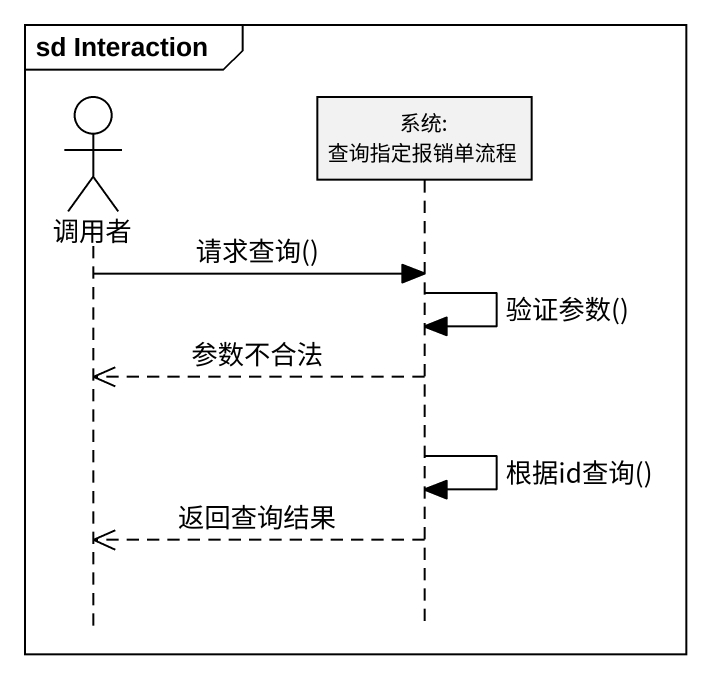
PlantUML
@startuml
mainframe sd Interaction
hide footbox
actor 调用者
participant "系统: 查询指定报销单流程" as 系统_查询指定报销单流程

调用者 -> 系统_查询指定报销单流程 : 请求查询()
系统_查询指定报销单流程 -> 系统_查询指定报销单流程 : 验证参数()
系统_查询指定报销单流程 -->> 调用者 : 参数不合法
系统_查询指定报销单流程 -> 系统_查询指定报销单流程 : 根据id查询()
系统_查询指定报销单流程 -->> 调用者 : 返回查询结果
@enduml
